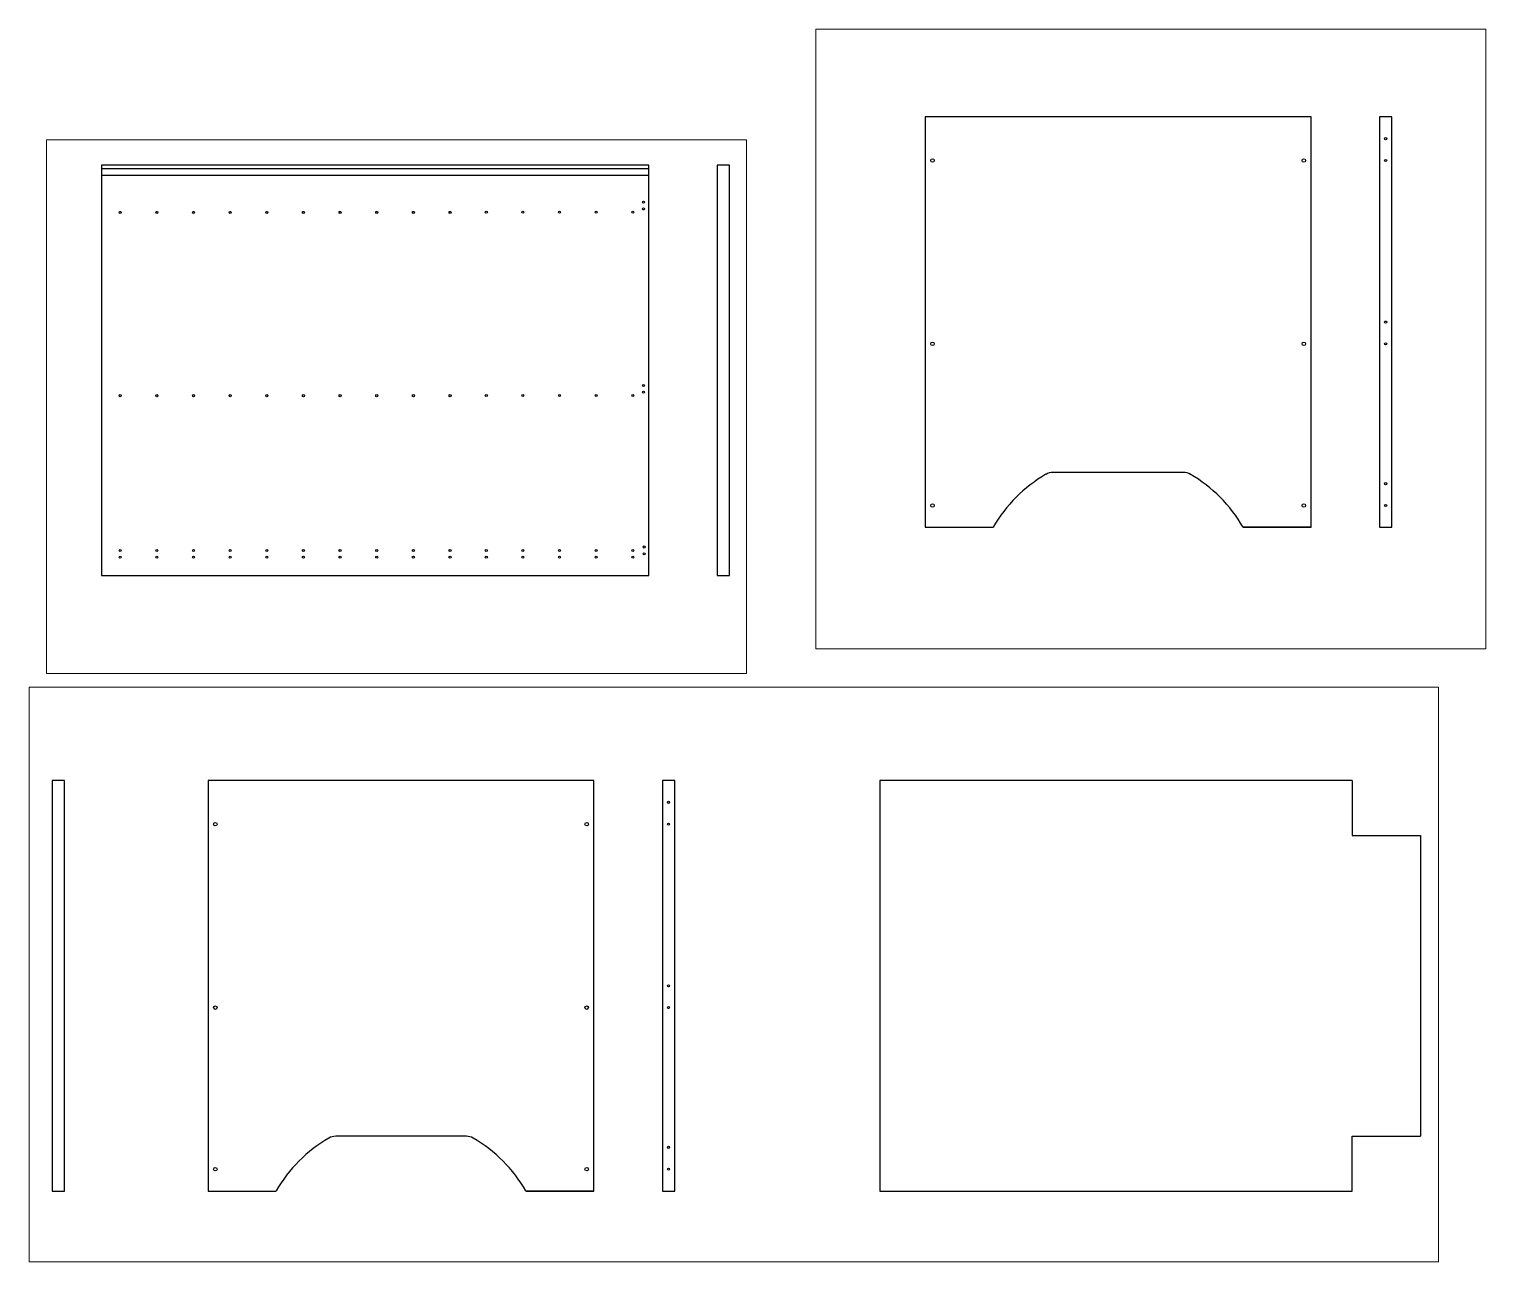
# Paper-space layout 'Layout2' of a CAD drawing. Header units: millimetres. Extents: x 23 to 236, y 11 to 192.
# The model-space entities are those that its viewports show. They can reach past a viewport. Long polylines and large blocks are cut down to what shows.
import ezdxf

# ---------------------------------------------------------------- set-up
doc = ezdxf.new("R2010")
doc.units = ezdxf.units.MM
doc.header["$LTSCALE"] = 0.05
doc.layers.add('costr', color=4, linetype='Continuous')
doc.layers.add('viti', color=1, linetype='Continuous')

msp = doc.modelspace()

# ---------------------------------------------------------------- linework, layer by layer
for p, q in [((787.16, 56.51), (707.16, 56.51)), ((707.16, 56.51), (707.16, -3.49)), ((707.16, 56.01), (787.16, 56.01)), ((787.16, -3.49), (787.16, 56.51)), ((797.16, 56.51), (797.16, -3.49)), ((798.96, 56.51), (797.16, 56.51)), ((798.96, -3.49), (798.96, 56.51)), ((876.34, 56.51), (819.94, 56.51)), ((819.94, 56.51), (819.94, -3.49)), ((876.34, -3.49), (876.34, 56.51)), ((886.34, 56.51), (886.34, -3.49)), ((888.14, 56.51), (886.34, 56.51)), ((888.14, -3.49), (888.14, 56.51)), ((918.15, 56.51), (918.15, -3.49)), ((987.15, 56.51), (918.15, 56.51)), ((987.15, 56.51), (987.15, 48.51)), ((787.16, 55.01), (707.16, 55.01)), ((987.15, 48.51), (997.15, 48.51)), ((997.15, 48.51), (997.15, 4.51)), ((857.69, 4.52), (838.6, 4.52)), ((987.15, -3.49), (987.15, 4.51)), ((987.15, 4.51), (997.15, 4.51)), ((707.16, -3.49), (787.16, -3.49)), ((797.16, -3.49), (798.96, -3.49)), ((819.94, -3.49), (829.88, -3.49)), ((876.34, -3.49), (866.4, -3.49)), ((866.4, -3.49), (876.34, -3.49)), ((886.34, -3.49), (888.14, -3.49)), ((918.15, -3.49), (987.15, -3.49))]:
    msp.add_line(p, q)
for centre, radius, start, end in [((838.6, 2.52), 2, 90, 120.0557), ((857.69, 2.52), 2, 59.9443, 90), ((848.14, -13.97), 21.06, 120.0557, 150.1255), ((848.14, -13.97), 21.06, 29.8745, 59.9443)]:
    msp.add_arc(centre, radius, start, end)
at = {"layer": 'costr'}
msp.add_line((876.34, -3.49), (876.34, -3.49), dxfattribs=at)
for centre, radius in [((887.24, 53.33), 0.157), ((786.4, 51.1), 0.157), ((709.9, 49.61), 0.15), ((715.26, 49.61), 0.15), ((720.62, 49.61), 0.15), ((725.98, 49.61), 0.15), ((731.34, 49.61), 0.15), ((736.69, 49.61), 0.15), ((742.05, 49.61), 0.15), ((747.41, 49.61), 0.15), ((752.77, 49.61), 0.15), ((758.13, 49.61), 0.15), ((763.43, 49.63), 0.15), ((768.78, 49.63), 0.15), ((774.14, 49.63), 0.15), ((779.5, 49.63), 0.15), ((784.86, 49.63), 0.15), ((786.4, 50.11), 0.15), ((821, 50.14), 0.257), ((875.28, 50.14), 0.257), ((887.24, 50.14), 0.15), ((887.24, 26.51), 0.157), ((786.4, 24.3), 0.157), ((786.4, 23.31), 0.15), ((821, 23.33), 0.257), ((875.28, 23.33), 0.257), ((887.24, 23.33), 0.15), ((709.9, 22.81), 0.15), ((715.26, 22.81), 0.15), ((720.62, 22.81), 0.15), ((725.98, 22.81), 0.15), ((731.34, 22.81), 0.15), ((736.69, 22.81), 0.15), ((742.05, 22.81), 0.15), ((747.41, 22.81), 0.15), ((752.77, 22.81), 0.15), ((758.13, 22.81), 0.15), ((763.43, 22.83), 0.15), ((768.78, 22.83), 0.15), ((774.14, 22.83), 0.15), ((779.5, 22.83), 0.15), ((784.86, 22.83), 0.15), ((887.24, 2.89), 0.157), ((709.9, 0.17), 0.15), ((715.26, 0.17), 0.15), ((720.62, 0.17), 0.15), ((725.98, 0.17), 0.15), ((731.34, 0.17), 0.15), ((736.69, 0.17), 0.15), ((742.05, 0.17), 0.15), ((747.41, 0.17), 0.15), ((752.77, 0.17), 0.15), ((758.13, 0.17), 0.15), ((763.43, 0.18), 0.15), ((768.78, 0.18), 0.15), ((774.14, 0.18), 0.15), ((779.5, 0.18), 0.15), ((784.86, 0.18), 0.15), ((786.51, 0.68), 0.157), ((709.9, -0.81), 0.15), ((715.26, -0.81), 0.15), ((720.62, -0.81), 0.15), ((725.98, -0.81), 0.15), ((731.34, -0.81), 0.15), ((736.69, -0.81), 0.15), ((742.05, -0.81), 0.15), ((747.41, -0.81), 0.15), ((752.77, -0.81), 0.15), ((758.13, -0.81), 0.15), ((763.43, -0.79), 0.15), ((768.78, -0.79), 0.15), ((774.14, -0.79), 0.15), ((779.5, -0.79), 0.15), ((784.86, -0.79), 0.15), ((786.51, -0.31), 0.15), ((821, -0.3), 0.257), ((875.28, -0.3), 0.257), ((887.24, -0.3), 0.15)]:
    msp.add_circle(centre, radius, dxfattribs=at)
at = {"layer": 'viti'}
msp.add_line((887.24, 23.17), (887.24, 23.18), dxfattribs=at)

psp = doc.layouts.new('Layout2')

# ---------------------------------------------------------------- viewports
at = {"layer": 'viti'}
for center, size, view_center_point, view_height, status in [((187.12, 146.39), (97.94, 90.6181), (852.92, 24.03), 90.6181, 3), ((126.17, 53.49), (206, 84.0277), (896.79, 28.17), 84.0277, 4)]:
    psp.add_viewport(center=center, size=size, view_center_point=view_center_point, view_height=view_height, status=status, dxfattribs=at)
psp.add_viewport(center=(76.86, 136.5), size=(102.31, 78), view_center_point=(750.3, 21.2), view_height=78, dxfattribs=at)

doc.saveas('drawing.dxf')
